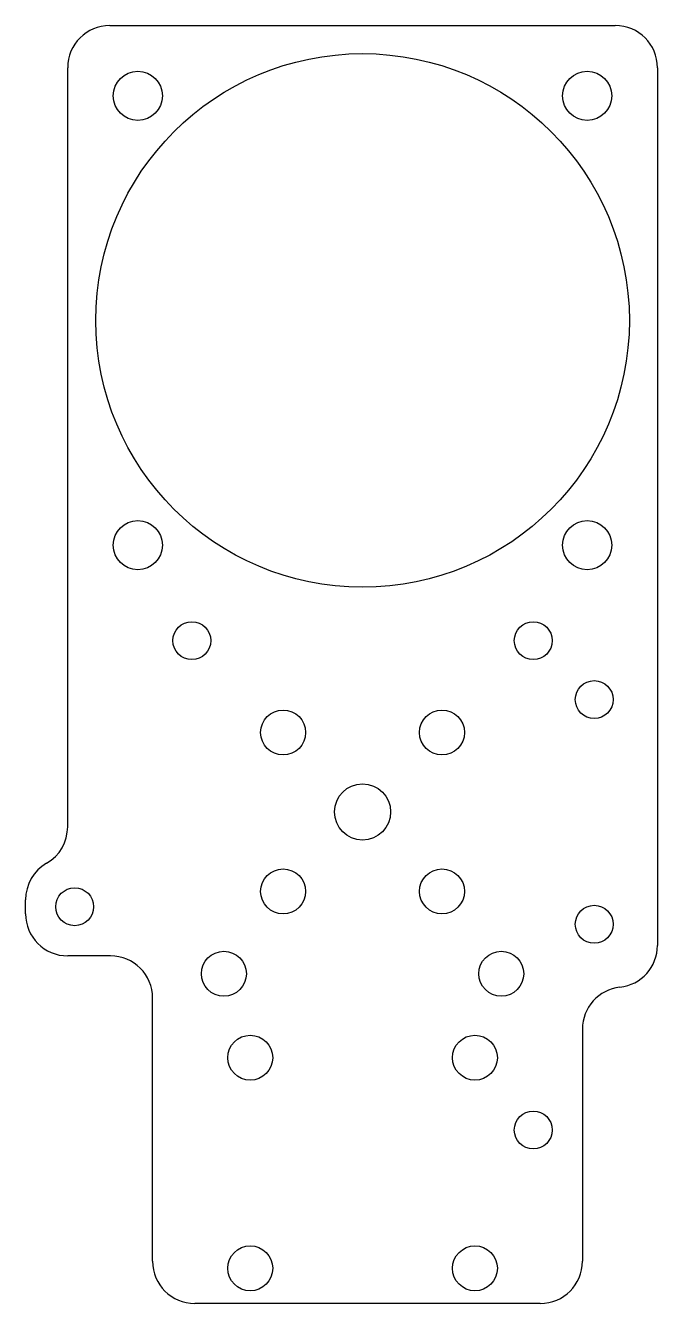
# Model space of a CAD drawing. Header units: millimetres. Extents: x -24 to 21, y -10.5 to 80.5.
import ezdxf

# ---------------------------------------------------------------- set-up
doc = ezdxf.new("R2010")
doc.units = ezdxf.units.MM
doc.layers.get('0').update_dxf_attribs({"linetype": 'CONTINUOUS'})

msp = doc.modelspace()

# ---------------------------------------------------------------- linework, layer by layer
for p, q in [((-18, 80.52), (18, 80.52)), ((-21, 23.466), (-21, 77.52)), ((21, 77.52), (21, 15.02)), ((-24, 17.27), (-24, 18.27)), ((-17.95, 14.27), (-21, 14.27)), ((-14.95, -7.48), (-14.95, 11.27)), ((15.657, 9.056), (15.657, -7.48)), ((12.657, -10.48), (-11.95, -10.48))]:
    msp.add_line(p, q)
for centre, radius in [((0, 59.52), 19), ((-16, 75.52), 1.75), ((16, 75.52), 1.75), ((-16, 43.52), 1.75), ((16, 43.52), 1.75), ((-12.157, 36.72), 1.35), ((12.157, 36.72), 1.35), ((16.5, 32.52), 1.35), ((-5.657, 30.177), 1.6), ((5.657, 30.177), 1.6), ((0, 24.52), 2), ((-5.657, 18.863), 1.6), ((5.657, 18.863), 1.6), ((-20.5, 17.77), 1.35), ((16.5, 16.52), 1.35), ((-9.877, 13), 1.6), ((9.877, 13), 1.6), ((-8, 7.02), 1.6), ((8, 7.02), 1.6), ((12.157, 1.87), 1.35), ((-8, -7.98), 1.6), ((8, -7.98), 1.6)]:
    msp.add_circle(centre, radius)
for centre, start, end in [((-18, 77.52), 90, 180), ((18, 77.52), 0, 90), ((-24, 23.466), -60, 0), ((-21, 18.27), 120, 180), ((-21, 17.27), 180, 270), ((18, 15.02), 276.28509, 360), ((-17.95, 11.27), 0, 90), ((18.657, 9.056), 96.28509, 180), ((-11.95, -7.48), 180, 270), ((12.657, -7.48), -90, 0)]:
    msp.add_arc(centre, 3, start, end)

doc.saveas('drawing.dxf')
